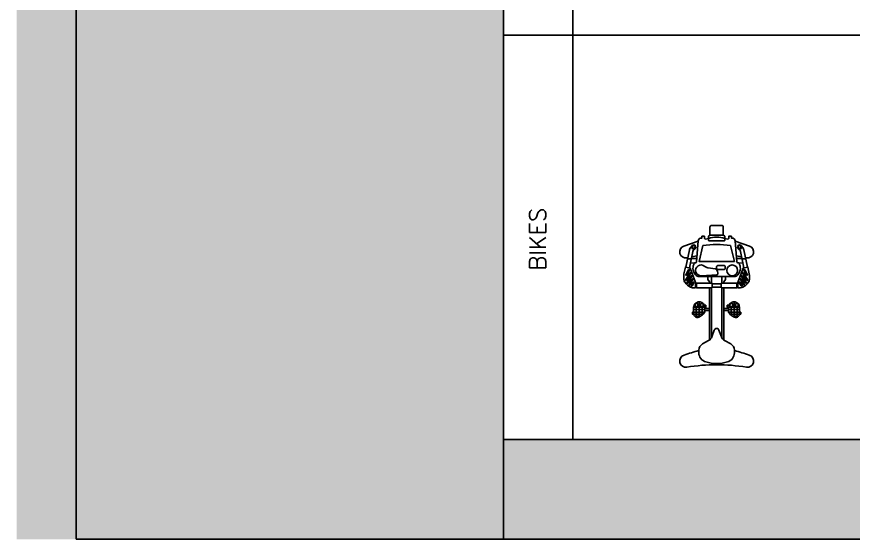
# Model space of a CAD drawing. Header units: millimetres. Extents: x 24547 to 62889, y 34568 to 56011.
# Drawn here: x 24547 to 30911, y 34568 to 38543 of the extents above; entities that cross this region are included whole.
import ezdxf

# ---------------------------------------------------------------- set-up
doc = ezdxf.new("R2010")
doc.units = ezdxf.units.MM
doc.layers.add('www.cad-blocks.net', color=7, linetype='Continuous')
doc.styles.get("Standard").update_dxf_attribs({"font": 'arial.ttf'})

# ---------------------------------------------------------------- blocks, each defined once
blk = doc.blocks.new('A$C599D25D4')
for p, q in [((251.4, 431.9), (253.4, 471.5)), ((255.7, 472), (255.7, 490.9)), ((287.1, 478.4), (283.9, 444)), ((605.5, 450.1), (605.5, 445.3)), ((622.5, 369.2), (622.5, 454.6)), ((640.8, 372.2), (640.8, 454.7)), ((661, 454.7), (661, 371.4)), ((661, 454.7), (675.3, 454.7)), ((675.3, 454.5), (675.3, 380.2)), ((690.4, 447.8), (690.4, 401.2)), ((444.5, 440.9), (444.5, 434.1)), ((469.6, 440.9), (469.6, 434.1)), ((697.8, 412.8), (582.1, 412.8)), ((586.8, 392.4), (593.4, 392.4)), ((587.8, 433.2), (593.4, 433.2)), ((605.5, 421.1), (605.5, 404.5)), ((617.6, 433.2), (622.5, 433.2)), ((617.6, 392.4), (622.5, 392.4)), ((699, 435.3), (622.5, 435.3)), ((683.1, 390.3), (622.5, 390.3)), ((439.7, 318.7), (389.7, 318.7)), ((854.1, 318.7), (474.5, 318.7)), ((622.5, 375.6), (602.4, 375.6)), ((605.5, 380.3), (605.5, 373.8)), ((633.6, 335.5), (633.6, 369.2)), ((648.1, 335.5), (648.1, 369.2)), ((1060.2, 322.7), (1060.2, 241.8)), ((444.5, 314.4), (444.5, 245.4)), ((469.6, 314.4), (469.6, 245.4)), ((439.7, 241.1), (389.7, 241.1)), ((854.1, 241.1), (474.5, 241.1)), ((633.6, 224.3), (633.6, 190.6)), ((648.1, 224.3), (648.1, 190.6)), ((251.4, 127.9), (253.4, 88.3)), ((697.8, 147), (582.1, 147)), ((586.8, 167.4), (593.4, 167.4)), ((622.5, 184.2), (602.4, 184.2)), ((605.5, 179.5), (605.5, 186)), ((605.5, 138.7), (605.5, 155.3)), ((617.6, 167.4), (622.5, 167.4)), ((622.5, 190.6), (622.5, 105.2)), ((683.1, 169.5), (622.5, 169.5)), ((640.8, 187.6), (640.8, 105.1)), ((661, 105.1), (661, 188.4)), ((675.3, 105.3), (675.3, 179.6)), ((690.4, 112), (690.4, 158.6)), ((255.7, 87.8), (255.7, 68.9)), ((287.1, 81.4), (283.9, 115.8)), ((444.5, 118.9), (444.5, 125.7)), ((469.6, 118.9), (469.6, 125.7)), ((587.8, 126.6), (593.4, 126.6)), ((605.5, 109.7), (605.5, 114.5)), ((617.6, 126.6), (622.5, 126.6)), ((699, 124.5), (622.5, 124.5)), ((661, 105.1), (675.3, 105.1))]:
    blk.add_line(p, q)
for points in [[(244.5, 498.7), (246.1, 506.7, 0.932856), (157.9, 530.2), (120.3, 420.4)], [(153.3, 465.5), (162.7, 474.3, -0.139135), (187.3, 487), (318.5, 513.8)], [(416.6, 516.7), (361.7, 484.7, 1), (365.2, 478.7), (419, 510.1, 1), (415.5, 516)], [(952.1, 144.3, 0.016635), (987.8, 31.6, 0.933318), (1079.3, 53.8, -0.084671), (1079.3, 506, 0.933318), (987.8, 528.2, 0.016635), (952.1, 415.5)], [(389.7, 279.9), (389.7, 414.3, 0.216775), (377.7, 440.6, 0.149205), (329, 460.3, 0.122714), (288, 450.1, 0.277399), (283.9, 443.3), (283.9, 441.8, -0.388796), (276.9, 434.1), (118.6, 420.3, 0.388796), (96.3, 396), (96.3, 392.1), (82.8, 392.1), (82.8, 372.4), (98.2, 372.4, -0.455363), (104, 365.8), (100.6, 342)], [(174.5, 442.9), (186.8, 454.5, -0.139135), (197.7, 460.2), (324.2, 486)], [(75.7, 330.7), (14.6, 330.7, 0.414214), (0, 316.1), (0, 243.7, 0.414214), (14.6, 229.1), (75.7, 229.1)], [(389.7, 279.9), (389.7, 145.5, -0.216775), (377.7, 119.2, -0.149205), (329, 99.5, -0.122714), (288, 109.7, -0.277399), (283.9, 116.5), (283.9, 118, 0.388796), (276.9, 125.7), (118.6, 139.5, -0.388796), (96.3, 163.8), (96.3, 167.7), (82.8, 167.7), (82.8, 187.4), (98.2, 187.4, 0.455363), (104, 194), (100.6, 217.8)], [(244.5, 61.1), (246.1, 53.1, -0.932856), (157.9, 29.6), (120.3, 139.4)], [(153.3, 94.3), (162.7, 85.5, 0.139135), (187.3, 72.8), (318.5, 46)], [(174.5, 116.9), (186.8, 105.3, 0.139135), (197.7, 99.6), (324.2, 73.8)], [(416.6, 43.1), (361.7, 75.1, -1), (365.2, 81.1), (419, 49.7, -1), (415.5, 43.8)]]:
    blk.add_lwpolyline(points, format="xyb")
for points in [[(474.5, 462.4), (474.5, 440.9), (433.9, 440.9), (325.2, 480.9), (317.7, 517.9), (369.6, 528.5, -0.084288), (421.2, 526.4, -0.107693), (435.1, 520.2, -0.113851), (470.4, 478.9, -0.120684)], [(338.4, 493.2, 1), (341.9, 487.3), (378.8, 508.8, 1), (375.3, 514.8)], [(389.2, 469.8, -1), (385.7, 475.8), (434.5, 504.2, -1), (437.9, 498.3)], [(412.7, 461.1, -1), (409.2, 467.1), (447.6, 489.5, -1), (451.1, 483.5)], [(436.4, 452.4, -1), (432.9, 458.4), (457.5, 472.8, -1), (461, 466.8)], [(608.3, 360.9), (622.5, 360.9), (622.5, 369.2, 0.013689), (624.9, 369.2), (633.6, 369.2, -0.414214), (648, 369.2, 0.249915), (680.5, 386.5), (695.8, 409.2, 0.556308), (675.3, 454.5), (675.3, 463.8), (661, 463.8), (661, 454.7), (624.9, 454.7, 0.818244), (608.3, 372.5)], [(154.1, 174.8), (273.9, 146), (273.9, 414.8), (154.1, 385, 0.077746)], [(902.3, 172.6), (876.8, 219, 0.183405), (847.5, 244), (796.2, 262.2, -0.705138), (796.2, 297.6), (847.5, 315.8, 0.183405), (876.8, 340.8), (902.3, 387.2, -0.273537), (949.8, 415.3), (969.3, 415.3, -0.336646), (1039.5, 362, -0.136783), (1039.5, 197.8, -0.336646), (969.3, 144.5), (949.8, 144.5, -0.273537)], [(112.6, 342), (87.1, 342, 0.414214), (75.7, 330.7), (75.7, 229.1, 0.414214), (87.1, 217.8), (112.6, 217.8, 0.414214), (117.7, 222.8), (117.7, 337, 0.414214)], [(314.8, 344.6), (326.5, 344.6, -0.414214), (336.6, 334.5), (336.6, 290, -0.414214), (326.5, 279.9), (314.8, 279.9, -0.414214), (304.7, 290), (304.7, 334.5, -0.414214)], [(370.2, 288.4, -0.360222), (376.6, 281.6), (384, 164.2, -1.512506), (312.1, 189.6, 0.151286), (322.6, 211.8), (331.1, 271.7, -0.202038), (335.7, 279.5, -0.191509)], [(608.3, 198.9), (622.5, 198.9), (622.5, 190.6, -0.013689), (624.9, 190.6), (633.6, 190.6, 0.414214), (648, 190.6, -0.249915), (680.5, 173.3), (695.8, 150.6, -0.556308), (675.3, 105.3), (675.3, 96), (661, 96), (661, 105.1), (624.9, 105.1, -0.818244), (608.3, 187.3)], [(474.5, 97.4), (474.5, 118.9), (433.9, 118.9), (325.2, 78.9), (317.7, 41.9), (369.6, 31.3, 0.084288), (421.2, 33.4, 0.107693), (435.1, 39.6, 0.113851), (470.4, 80.9, 0.120684)], [(338.4, 66.6, -1), (341.9, 72.5), (378.8, 51, -1), (375.3, 45)], [(389.2, 90, 1), (385.7, 84), (434.5, 55.6, 1), (437.9, 61.5)], [(412.7, 98.7, 1), (409.2, 92.7), (447.6, 70.3, 1), (451.1, 76.3)], [(436.4, 107.4, 1), (432.9, 101.4), (457.5, 87, 1), (461, 93)]]:
    blk.add_lwpolyline(points, format="xyb", close=True)
for points in [[(231.3, 430.1), (238.7, 468.5)], [(389.7, 346.5), (412.7, 346.5), (429.3, 335.5), (439.7, 335.5)], [(873.5, 335.5), (474.5, 335.5)], [(389.7, 213.3), (412.7, 213.3), (429.3, 224.3), (439.7, 224.3)], [(873.5, 224.3), (474.5, 224.3)], [(231.3, 129.7), (238.7, 91.3)]]:
    blk.add_lwpolyline(points)
for points in [[(474.5, 314.4), (439.7, 314.4), (439.7, 434.1), (474.5, 434.1)], [(474.5, 245.4), (439.7, 245.4), (439.7, 125.7), (474.5, 125.7)]]:
    blk.add_lwpolyline(points, close=True)
for centre, radius in [((163.9, 454.2), 15.5), ((163.9, 454.2), 11.3), ((342.6, 398.2), 41.5), ((605.5, 433.2), 12.1), ((605.5, 392.4), 12.1), ((605.5, 167.4), 12.1), ((605.5, 126.6), 12.1), ((163.9, 105.6), 15.5), ((163.9, 105.6), 11.3)]:
    blk.add_circle(centre, radius)
for centre, radius, start, end in [((245.1, 490.9), 10.6, 0, 90), ((264.7, 279.9), 175.4, 159.25263, 200.74737), ((245.1, 68.9), 10.6, 270, 0)]:
    blk.add_arc(centre, radius, start, end)
blk = doc.blocks.new('FORMAT')
at = {"layer": 'www.cad-blocks.net', "true_color": 0x444444}
blk.add_hatch(color=250, dxfattribs=at).paths.add_polyline_path([(24547.5, 56010.9), (24547.5, 34567.8), (28248.9, 34567.8), (28248.9, 56010.9)])
at = {"layer": 'www.cad-blocks.net', "true_color": 0x546d8e}
h = blk.add_hatch(color=155, dxfattribs=at)
h.set_gradient(color1=(68, 68, 68), color2=(84, 109, 142), tint=1)
h.paths.add_polyline_path([(28248.9, 35325.8), (28248.9, 34567.8), (62888.5, 34567.8), (62888.5, 35325.8)])
at = {"layer": 'www.cad-blocks.net', "color": 250, "true_color": 0x444444}
for p, q in [((24999.8, 56010.9), (24999.8, 34567.8)), ((28248.9, 56010.9), (28248.9, 34567.8)), ((24999.8, 34567.8), (28248.9, 34567.8))]:
    blk.add_line(p, q, dxfattribs=at)
at = {"layer": 'www.cad-blocks.net'}
blk.add_line((28248.9, 56010.9), (28248.9, 34567.8), dxfattribs=at)
at = {"layer": 'www.cad-blocks.net', "color": 155, "true_color": 0x546d8e}
for p, q in [((28248.9, 55267), (28248.9, 35325.8)), ((28778.4, 55267), (28778.4, 35325.8)), ((28248.9, 38401.8), (62888.5, 38401.8)), ((28248.9, 35325.8), (62888.5, 35325.8)), ((28248.9, 35325.8), (62888.5, 35325.8)), ((28248.9, 34567.8), (62888.5, 34567.8))]:
    blk.add_line(p, q, dxfattribs=at)
at = {"layer": 'www.cad-blocks.net', "color": 155, "true_color": 0x546d8e, "insert": (28447, 36612.3), "char_height": 125, "attachment_point": 1, "rotation": 90}
blk.add_mtext_dynamic_manual_height_columns('{\\Fsimplex|c0;BIKES}', width=5331.342, gutter_width=12.5, heights=[0], dxfattribs=at)

msp = doc.modelspace()

# ---------------------------------------------------------------- block references
msp.add_blockref('FORMAT', (0, 0))
at = {"rotation": 270}
msp.add_blockref('A$C599D25D4', (29591.5, 36956.1), dxfattribs=at)

doc.saveas('drawing.dxf')
